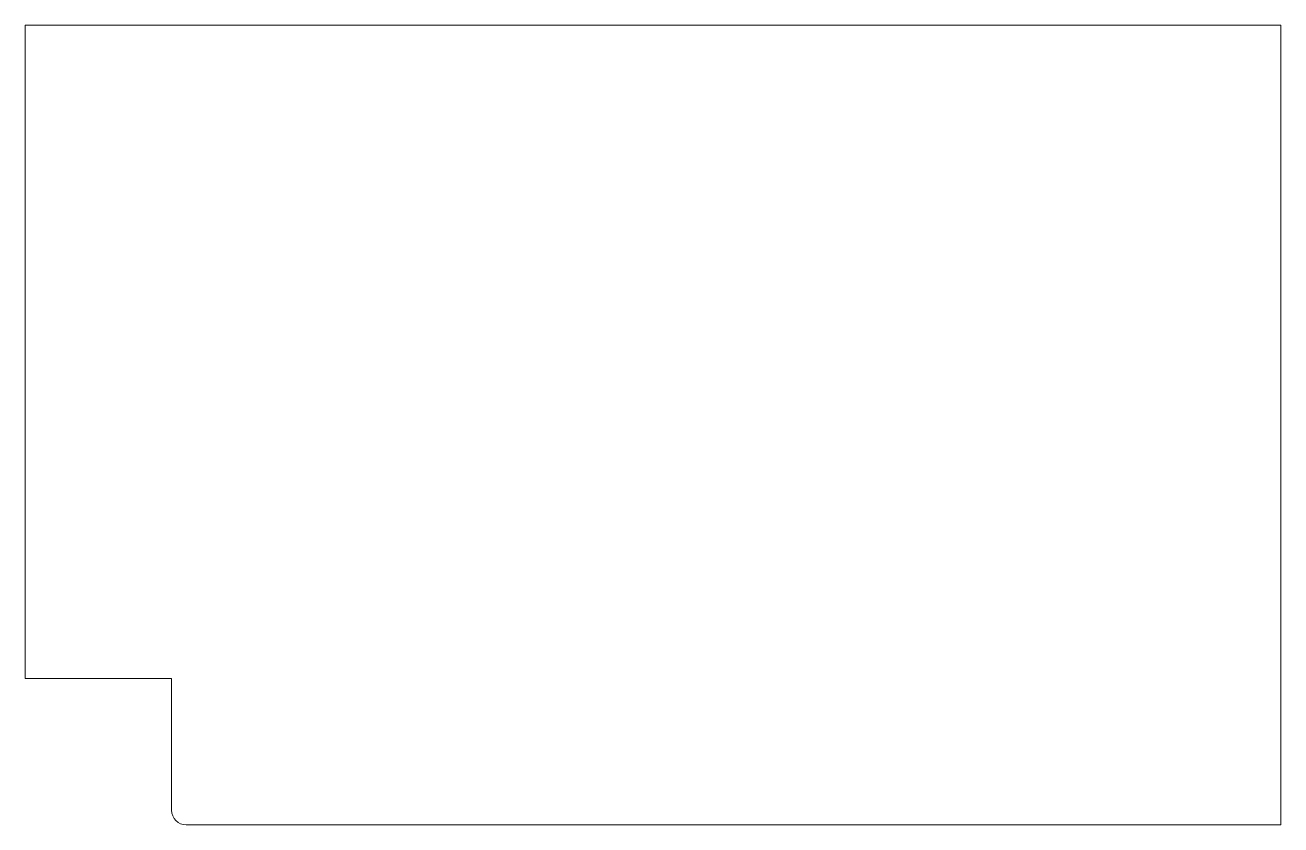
# Model space of a CAD drawing. Header units: millimetres. Extents: x -10.5 to 75.2, y -27.3 to 27.3.
import ezdxf

# ---------------------------------------------------------------- set-up
doc = ezdxf.new("R2010")
doc.units = ezdxf.units.MM
doc.layers.add('const', color=3, linetype='Continuous', lineweight=0, true_color=0x00ff00)

msp = doc.modelspace()

# ---------------------------------------------------------------- linework, layer by layer
at = {"layer": 'const'}
for p, q in [((-10.5, 27.3), (75.25, 27.3)), ((-10.5, 27.3), (-10.5, -17.3)), ((75.25, 27.3), (75.25, -27.3)), ((-10.5, -17.3), (-0.5, -17.3)), ((-0.5, -17.3), (-0.5, -26.3)), ((0.5, -27.3), (75.25, -27.3))]:
    msp.add_line(p, q, dxfattribs=at)
msp.add_arc((0.5, -26.3), 1, 180, 270, dxfattribs=at)

doc.saveas('drawing.dxf')
